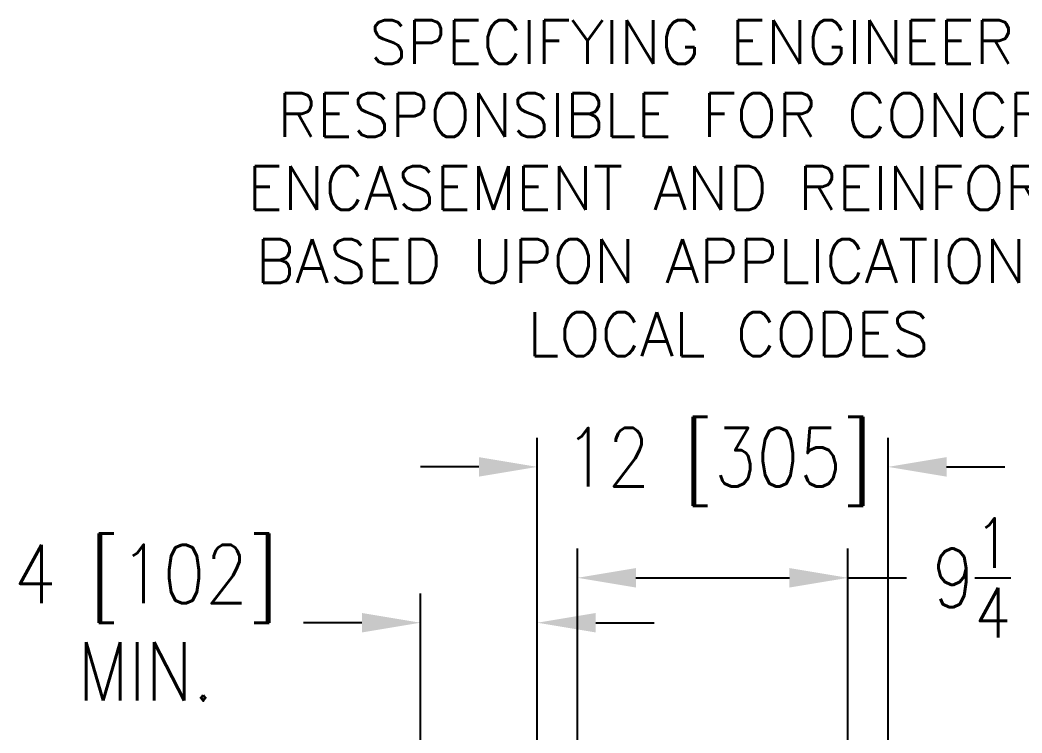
# Model space of a CAD drawing. Header units: inches. Extents: x -15 to 151, y 69 to 123.
# Drawn here: x -15.03 to 19.24, y 93.26 to 117.66 of the extents above; entities that cross this region are included whole.
import ezdxf

# ---------------------------------------------------------------- set-up
doc = ezdxf.new("R2010")
doc.units = ezdxf.units.IN
doc.header["$MEASUREMENT"] = 0
doc.layers.add('Objects', color=3, linetype='Continuous')
doc.styles.add('ROMANS', font='romans.shx')
doc.styles.add('Sales', font='romans.shx', dxfattribs={"width": 0.85})
doc.dimstyles.new('Sales', dxfattribs={"dimtxt": 1, "dimasz": 1, "dimexe": 0.5, "dimexo": 0.5, "dimgap": 0.09, "dimtad": 0, "dimtih": 1, "dimtoh": 1, "dimdec": 6, "dimzin": 0, "dimdsep": 46, "dimlunit": 5, "dimtxsty": 'Sales', "dimcen": 0, "dimclrd": 7, "dimclre": 7, "dimclrt": 7, "dimadec": 0, "dimazin": 0, "dimtfac": 0.85, "dimtdec": 6, "dimtix": 1, "dimtofl": 0, "dimtmove": 0, "dimatfit": 3, "dimfxl": 0, "dimtolj": 1, "dimtzin": 0, "dimarcsym": 0})

# ---------------------------------------------------------------- blocks, each defined once
blk = doc.blocks.new('*D36')
at = {"layer": 'Defpoints', "color": 0}
for p in [(-1.33652323073281, 97.03072681513083), (-1.336523230732811, 89.22166564419106), (2.663476769267189, 89.22166564419106)]:
    blk.add_point(p, dxfattribs=at)
at = {"layer": 'Objects', "color": 7, "lineweight": -2}
for p, q in [((-1.336523230732811, 90.22166564419106), (-1.33652323073281, 98.03072681513083)), ((2.663476769267189, 90.22166564419106), (2.66347676926719, 98.03072681513083)), ((-3.33652323073281, 97.03072681513083), (-5.336523230732809, 97.03072681513083)), ((4.66347676926719, 97.03072681513083), (6.66347676926719, 97.03072681513083))]:
    blk.add_line(p, q, dxfattribs=at)
at = {"layer": 'Objects', "color": 7}
for points in [[(-3.33652323073281, 97.36406014846416), (-3.33652323073281, 96.6973934817975), (-1.33652323073281, 97.03072681513083)], [(4.66347676926719, 97.36406014846416), (4.66347676926719, 96.6973934817975), (2.66347676926719, 97.03072681513083)]]:
    blk.add_solid(points, dxfattribs=at)
at = {"layer": 'Objects', "color": 7, "insert": (-10.73414227835186, 97.03072681513083), "char_height": 2, "attachment_point": 5, "style": 'Sales'}
blk.add_mtext('\\A1;4 [102]\\PMIN.', dxfattribs=at)
blk = doc.blocks.new('*D37')
at = {"layer": 'Defpoints', "color": 0}
for p in [(2.66347676926719, 102.364770166004), (2.663476769267189, 89.2216656441911), (14.66347676926712, 89.22166564419109)]:
    blk.add_point(p, dxfattribs=at)
at = {"layer": 'Objects', "color": 7, "lineweight": -2}
for p, q in [((2.663476769267189, 90.2216656441911), (2.66347676926719, 103.364770166004)), ((14.66347676926712, 90.22166564419109), (14.66347676926712, 103.364770166004)), ((0.6634767692671901, 102.364770166004), (-1.33652323073281, 102.364770166004)), ((16.66347676926712, 102.364770166004), (18.66347676926712, 102.364770166004))]:
    blk.add_line(p, q, dxfattribs=at)
at = {"layer": 'Objects', "color": 7}
for points in [[(0.6634767692671901, 102.6981034993373), (0.6634767692671901, 102.0314368326706), (2.66347676926719, 102.364770166004)], [(16.66347676926712, 102.6981034993373), (16.66347676926712, 102.0314368326706), (14.66347676926712, 102.364770166004)]]:
    blk.add_solid(points, dxfattribs=at)
at = {"layer": 'Objects', "color": 7, "insert": (8.852678878014956, 102.364770166004), "char_height": 2, "attachment_point": 5, "style": 'Sales'}
blk.add_mtext('\\A1;12 [305]', dxfattribs=at)
blk = doc.blocks.new('*D38')
at = {"layer": 'Defpoints', "color": 0}
for p in [(13.28847676926719, 98.56691735478302), (4.038476769267197, 86.36231564419107), (13.28847676926719, 86.36231564419109)]:
    blk.add_point(p, dxfattribs=at)
at = {"layer": 'Objects', "color": 7, "lineweight": -2}
for p, q in [((4.038476769267197, 87.36231564419107), (4.038476769267198, 99.56691735478302)), ((13.28847676926719, 87.36231564419109), (13.28847676926719, 99.56691735478302)), ((6.038476769267198, 98.56691735478302), (11.28847676926719, 98.56691735478302)), ((13.28847676926719, 98.56691735478302), (15.28847676926719, 98.56691735478302))]:
    blk.add_line(p, q, dxfattribs=at)
at = {"layer": 'Objects', "color": 7}
for points in [[(6.038476769267198, 98.90025068811634), (6.038476769267198, 98.23358402144969), (4.038476769267198, 98.56691735478302)], [(11.28847676926719, 98.90025068811634), (11.28847676926719, 98.23358402144969), (13.28847676926719, 98.56691735478302)]]:
    blk.add_solid(points, dxfattribs=at)
at = {"layer": 'Objects', "color": 7, "insert": (21.30538153117195, 98.56691735478302), "char_height": 2, "attachment_point": 5, "style": 'Sales'}
blk.add_mtext('\\A1;9{\\H0.850000x;\\S1/4;} [235]', dxfattribs=at)

msp = doc.modelspace()

# ---------------------------------------------------------------- texts
at = {"lineweight": 0, "insert": (9.200507384013408, 111.9103803105561), "char_height": 1.5, "width": 38.10420164040215, "attachment_point": 5, "style": 'ROMANS'}
msp.add_mtext('{\\Fc:\\WORKCNTR\\fonts\\romans.shx;\\W2.42857; }SPECIFYING ENGINEER IS {\\Fc:\\WORKCNTR\\fonts\\romans.shx;\\W2.42857; }RESPONSIBLE FOR CONCRETE {\\Fc:\\WORKCNTR\\fonts\\romans.shx;\\W2.42857; }ENCASEMENT AND REINFORCING {\\Fc:\\WORKCNTR\\fonts\\romans.shx;\\W2.42857; }BASED UPON APPLICATION AND {\\Fc:\\WORKCNTR\\fonts\\romans.shx;\\W2.42857; }LOCAL CODES', dxfattribs=at)

# ---------------------------------------------------------------- dimensions: what is measured, and where the dimension line sits
at = {"layer": 'Objects'}
for base, p1, p2, picture, middle in [((2.66347676926719, 102.364770166004), (14.66347676926712, 89.22166564419109), (2.663476769267189, 89.2216656441911), '*D37', (8.852678878014956, 102.364770166004)), ((13.28847676926719, 98.56691735478302), (4.038476769267197, 86.36231564419107), (13.28847676926719, 86.36231564419109), '*D38', (21.30538153117195, 98.56691735478302))]:
    dim = msp.add_linear_dim(base=base, p1=p1, p2=p2, dimstyle='Sales', override={"dimtxt": 2, "dimasz": 2, "dimexe": 1, "dimexo": 1, "dimgap": 0.5, "dimdec": 4, "dimtdec": 4}, dxfattribs=at)
    dim.commit()
    dim.dimension.update_dxf_attribs({"geometry": picture, "text_midpoint": middle, "dimtype": 160})
dim = msp.add_linear_dim(base=(-1.33652323073281, 97.03072681513083), p1=(2.663476769267189, 89.22166564419106), p2=(-1.336523230732811, 89.22166564419106), text='<>\\PMIN.', dimstyle='Sales', override={"dimtxt": 2, "dimasz": 2, "dimexe": 1, "dimexo": 1, "dimgap": 0.5, "dimdec": 4, "dimtdec": 4}, dxfattribs=at)
dim.commit()
dim.dimension.update_dxf_attribs({"geometry": '*D36', "text_midpoint": (-10.73414227835186, 97.03072681513083), "dimtype": 160})

doc.saveas('drawing.dxf')
